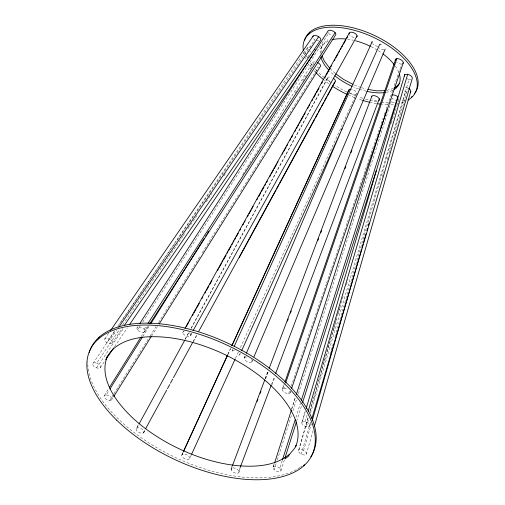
<?xml version="1.0" encoding="UTF-8"?>
<svg xmlns="http://www.w3.org/2000/svg" width="505" height="505" viewBox="0 0 505 505"><rect width="100%" height="100%" fill="white"/><g stroke="black" fill="none" stroke-linecap="round" stroke-linejoin="round"><path stroke-width="0.38" stroke-dasharray="2.52 1.89" d="M189.691 458.414L189.735 458.035A4.299 2.203 25.3 0 0 186.989 454.91A4.299 2.203 25.3 0 0 182.557 454.266L181.787 455.081A4.299 2.203 25.3 0 0 185.12 458.881A4.299 2.203 25.3 0 0 189.691 458.414L191.326 454.835M355.615 95.723L356.644 93.198A4.299 2.203 25.3 0 0 351.613 89.284M322.114 46.037L323.017 44.131L321.666 46.965L321.268 52.217M313.106 430.645L306.358 454.09A4.299 2.203 25.3 0 1 301.914 454.456L301.258 454.153A4.299 2.203 25.3 0 1 298.556 450.485L308.088 417.376M310.038 410.603L324.336 360.936M324.551 360.185L336.728 317.897M337.813 314.123L339.77 307.324M298.865 450.069L308.208 417.597M309.95 411.556L333.641 329.254M333.856 328.496L343.64 294.516M346.468 284.7L347.989 279.416M301.258 454.153L310.607 421.681M329.948 354.478L332.776 344.662M334.948 337.113L335.819 334.089M336.254 332.58L405.591 91.702M306.358 454.09A4.299 2.203 25.3 0 0 303.65 450.428L311.263 423.998M382.342 177.078L383.863 171.795M387.341 159.713L388.206 156.695M389.298 152.92L407.775 88.735M301.908 422.357L305.026 411.79M302.192 421.978L305.115 421.643A4.299 2.203 25.3 0 1 309.653 424.882A4.299 2.203 25.3 0 1 307.109 426.87L306.459 426.757A4.299 2.203 25.3 0 1 302.59 424.566A4.299 2.203 25.3 0 1 302.192 421.978L305.298 411.455M305.115 421.643L307.109 414.876M306.459 426.757L308.915 418.449M310.474 413.159L409.012 79.367L409.662 79.481A4.299 2.203 25.3 0 0 410.817 79.481M309.666 426.043L310.562 423.02M232.022 351.43L232.887 349.302M238.732 355.375L239.806 354.756L239.799 353.21M273.072 467.213L274.026 464.221M291.612 408.861L295.412 396.886M273.401 466.753L274.348 463.767M291.644 409.328L295.431 397.397M282.169 460.756L279.795 468.211A4.299 2.203 25.3 0 1 280.067 471.5A4.299 2.203 25.3 0 1 274.701 470.155L274.183 469.732L276.317 463.022M277.264 460.036L291.72 414.548M292.9 410.817L296.694 398.887M298.354 393.666L392.17 98.342A4.299 2.203 25.3 0 0 395.756 100.16M295.905 417.502L300.412 403.331M280.913 470.729L284.479 459.493M296.618 421.29L301.618 405.559M391.28 123.321L398.925 99.264M290.141 391.634A4.299 2.203 25.3 0 1 289.15 393.477L288.645 393.578A4.299 2.203 25.3 0 1 284.006 392.114A4.299 2.203 25.3 0 1 282.39 389.001L283.924 384.539M282.39 389.001L284.182 384.217M282.655 388.673L283.854 388.212L284.618 385.984M288.645 393.578L289.668 390.605M291.196 386.155L326.325 283.728M326.577 282.989L330.137 272.599M330.396 271.854L331.413 268.887M331.665 268.142L345.925 226.581M346.177 225.842L347.194 222.869M347.453 222.131L363.486 175.368M363.998 173.884L383.087 118.221M384.109 115.254L385.126 112.287M386.142 109.314L393.269 88.533M394.291 85.566L399.632 69.98M399.891 69.236L401.418 64.785M290.11 392.783L290.621 391.293M240.184 467.422L238.802 471.083A4.299 2.203 25.3 0 1 236.574 473.267A4.299 2.203 25.3 0 1 231.473 470.521L231.069 468.867L232.174 465.926M265.163 378.554L267.934 371.219M231.069 468.867L232.237 466.166M265.295 378.58L268.048 371.276M231.208 470.067L232.862 465.686M265.643 378.832L268.395 371.528M271.431 384.614L274.474 376.56M238.941 472.289L240.885 467.131M272.006 384.646L275.061 376.547M244.931 356.322L244.313 357.774A4.299 2.203 25.3 0 0 246.705 361.435A4.299 2.203 25.3 0 0 251.743 361.921L252.601 360.185M244.313 357.774L245.177 356.031M251.743 361.921L252.361 360.475M239.806 354.756L240.449 353.323M181.787 455.081L183.1 452.221M227.812 354.453L230.551 348.494M182.147 454.525L183.454 451.666M227.963 354.377L230.583 348.652M235.507 358.26L238.448 351.821M240.412 347.528L355.286 96.436M320.763 48.871L321.666 46.965M324.248 43.607L325.144 41.7L328.01 39.725M136.47 428.297L136.817 428.076A4.299 2.203 25.3 0 1 143.603 430.62A4.299 2.203 25.3 0 1 140.074 432.905A4.299 2.203 25.3 0 1 136.47 428.297L138.351 424.838M185.108 339.07L188.876 332.157M191.143 328.004L327.562 77.915M136.817 428.076L138.705 424.617M185.139 339.512L188.914 332.593M191.174 328.446L328.212 77.29M143.281 432.987L144.79 430.216M193.112 341.658L196.887 334.739M143.641 432.753L145.162 429.951M193.377 341.601L197.158 334.663M191.521 333.414L190.757 334.79A4.299 2.203 25.3 0 1 187.709 336.431A4.299 2.203 25.3 0 1 182.993 333.3L183.99 330.807M190.555 335.875L192.083 333.13M104.377 395.503L108.556 388.818M141.173 336.702L147.864 326.009M242.697 174.477L312.778 62.532M106.189 394.992A4.299 2.203 25.3 0 1 111.996 399.013A4.299 2.203 25.3 0 1 106.195 399.221A4.299 2.203 25.3 0 1 105.621 395.017L106.189 394.992L109.105 390.34M142.827 336.469L149.07 326.495M295.204 93.065L298.12 88.413M302.697 81.097L307.28 73.78M310.196 69.128L314.773 61.812A4.299 2.203 25.3 0 0 313.012 64.413M109.8 400.408L113.549 394.418M113.966 393.755L149.77 336.564M150.187 335.894L156.013 326.584M158.513 322.594L200.561 255.429M202.227 252.765L215.963 230.823M216.38 230.154L238.448 194.911M240.531 191.584L317.55 68.554M111.586 399.922L113.259 397.258M151.639 335.951L157.478 326.621M136.981 327.909L137.833 326.584M137.663 329.898A4.299 2.203 25.3 0 1 140.321 327.063A4.299 2.203 25.3 0 1 144.72 331.589A4.299 2.203 25.3 0 1 138.092 330.346L137.663 329.898L139.784 326.602M142.751 321.988L328.597 33.223A4.299 2.203 25.3 0 1 327.884 31.91M144.178 329.304L146.298 326.009M144.645 331.69L148.476 325.731M92.983 363.329L115.159 330.699M120.032 323.516L307.627 47.445M96.663 363.127A4.299 2.203 25.3 0 1 100.628 366.617A4.299 2.203 25.3 0 1 97.288 368.038L96.619 367.848A4.299 2.203 25.3 0 1 92.655 364.364A4.299 2.203 25.3 0 1 95.994 362.944L96.663 363.127L119.628 329.329M122.721 324.778L168.215 257.821M169.099 256.527L182.797 236.372M183.239 235.721L185.884 231.82M188.094 228.576L197.815 214.272M206.204 201.924L211.948 193.472M223.873 175.923L225.64 173.322M96.619 367.848L123.567 328.193M307.76 57.134L309.521 54.534M100.299 367.653L104.731 361.125M114.484 346.771L127.336 327.852M104.794 338.861L108.809 333.035M114.654 330.838L106.732 342.541M118.221 325.662L176.081 241.554M176.977 240.26L314.962 39.699A4.299 2.203 25.3 0 1 312.993 37.667M110.33 339.499L109.711 339.139A4.299 2.203 25.3 0 0 104.535 340.061A4.299 2.203 25.3 0 0 110.822 343.678A4.299 2.203 25.3 0 0 110.33 339.499L116.56 330.44M112.078 343.211L122.361 328.269M232.237 350.729L233.31 350.11L235.027 350.123M393.433 88.394L386.476 90.546M318.952 67.203L318.384 67.222A4.299 2.203 25.3 0 1 316.881 66.976M383.926 49.578L382.102 49.402L379.179 47.912M377.797 46.365L375.442 45.829L372.545 43.746M361.479 87.655L365.753 88.949M354.377 85.029L360.059 87.226M407.99 87.977L407.333 87.674A4.299 2.203 25.3 0 0 405.389 87.163M303.65 450.428L303 450.125A4.299 2.203 25.3 0 0 298.556 450.485M335.257 73.408L330.769 69.305M279.795 468.211L279.284 467.788A4.299 2.203 25.3 0 0 273.918 466.45A4.299 2.203 25.3 0 0 274.183 469.732M328.597 33.223L329.026 33.671A4.299 2.203 25.3 0 0 332.025 35.344M238.802 471.083L238.537 470.635A4.299 2.203 25.3 0 0 234.939 468.192A4.299 2.203 25.3 0 0 231.41 468.356M190.757 334.79L190.606 334.354A4.299 2.203 25.3 0 0 187.854 331.892M301.864 466.184A122.784 62.872 25.3 0 1 300.69 467.024M300.084 467.434A122.784 62.872 25.3 0 1 170.791 455.257A122.784 62.872 25.3 0 1 87.769 361.833M182.842 332.864A4.299 2.203 25.3 0 1 184.155 331.185M244.559 357.483A4.299 2.203 25.3 0 1 247.008 357.06M251.578 359.61A4.299 2.203 25.3 0 1 251.982 361.63M283.854 388.212A4.299 2.203 25.3 0 1 287.61 389.115M403.779 102.01A61.395 31.436 25.3 0 1 400.585 103.014M399.234 103.342A61.395 31.436 25.3 0 1 397.119 103.759M393.395 104.251A61.395 31.436 25.3 0 1 390.119 104.459M387.392 104.497A61.395 31.436 25.3 0 1 382.43 104.276M376.515 103.582A61.395 31.436 25.3 0 1 370.613 102.483M361.908 100.167A61.395 31.436 25.3 0 1 357.862 98.822M354.497 97.579A61.395 31.436 25.3 0 1 349.157 95.35M328.698 83.647A61.395 31.436 25.3 0 1 324.343 80.327M315.139 71.761A61.395 31.436 25.3 0 1 314.186 70.706M311.137 66.988A61.395 31.436 25.3 0 1 308.89 63.788M306.024 58.713A61.395 31.436 25.3 0 1 305.456 57.463M304.288 54.37A61.395 31.436 25.3 0 1 303.669 52.103M318.781 40.918A4.299 2.203 25.3 0 1 315.581 40.059M310.771 51.737A4.299 2.203 25.3 0 1 309.761 51.245M307.608 49.25A4.299 2.203 25.3 0 1 311.332 47.217M392.587 90.344A42.975 22.005 25.3 0 1 386.3 92.333M366.264 91.209A42.975 22.005 25.3 0 1 359.156 89.132M358.443 88.886A42.975 22.005 25.3 0 1 353.475 86.936M333.231 74.424A42.975 22.005 25.3 0 1 329.304 70.681M320.22 53.404A42.975 22.005 25.3 0 1 328.439 40.974M347.547 39.213A42.975 22.005 25.3 0 1 353.38 40.267M371.042 46.637A42.975 22.005 25.3 0 1 377.702 50.33M378.34 50.734A42.975 22.005 25.3 0 1 382.638 53.65M395.289 66.086A42.975 22.005 25.3 0 1 398.805 72.461M354.043 37.49A4.299 2.203 25.3 0 1 349.586 34.801M330.017 81.488A4.299 2.203 25.3 0 1 327.537 77.972A4.299 2.203 25.3 0 1 331.64 77.448M356.593 93.576A4.299 2.203 25.3 0 1 350.502 93.198M401.671 64.04A4.299 2.203 25.3 0 1 396.76 62.367M376.799 100.994A4.299 2.203 25.3 0 1 372.532 98.929M409.012 79.367A4.299 2.203 25.3 0 1 407.055 78.629M398.931 98.526A4.299 2.203 25.3 0 1 398.571 99.801M406.98 92.27A4.299 2.203 25.3 0 1 403.924 90.546M404.682 100.097A61.395 31.436 25.3 0 1 401.488 101.107M394.298 102.345A61.395 31.436 25.3 0 1 391.022 102.553M388.294 102.591A61.395 31.436 25.3 0 1 381.875 102.237M376.661 101.562A61.395 31.436 25.3 0 1 365.5 99.062M362.805 98.26A61.395 31.436 25.3 0 1 358.758 96.916M355.4 95.672A61.395 31.436 25.3 0 1 349.403 93.147M346.771 91.916A61.395 31.436 25.3 0 1 334.828 85.282M331.305 82.946A61.395 31.436 25.3 0 1 318.043 71.95M317.02 70.902A61.395 31.436 25.3 0 1 315.088 68.8M312.039 65.082A61.395 31.436 25.3 0 1 309.792 61.881M307.551 58.069A61.395 31.436 25.3 0 1 306.352 55.55M305.613 53.688A61.395 31.436 25.3 0 1 304.414 49.452"/><path stroke-width="0.76" d="M348.646 90.622L349.46 89.429A4.299 2.203 25.3 0 1 350.994 89.215M312.349 420.223L361.473 249.571M361.908 248.062L362.994 244.287M363.43 242.772L366.037 233.714M366.908 230.69L367.558 228.43M368.429 225.407L369.079 223.141M314.413 426.106L410.78 91.336M341.74 129.495L379.773 44.181L381.041 44.364M306.188 408.444L404.745 74.588L407.661 74.254A4.299 2.203 25.3 0 1 412.219 78.654L311.901 418.481M308.22 411.12L407.661 74.254M274.581 463.022L291.404 410.073M296.378 394.411L386.887 109.528M282.402 460.011L295.198 419.737M301.359 400.345L397.782 96.821L397.271 96.398A4.299 2.203 25.3 0 0 391.905 95.054M284.959 457.997L296.378 422.041M302.564 402.567L376.231 170.684M284.946 381.995L395.68 59.136L396.873 58.675A4.299 2.203 25.3 0 1 401.822 60.373A4.299 2.203 25.3 0 1 402.864 63.579M285.634 383.017L396.873 58.675M291.637 388.32L403.261 62.854M371.977 42.25L372.191 41.65L234.181 346.436M232.515 465.433L264.746 380.038M269.152 368.36L371.907 96.108A4.299 2.203 25.3 0 1 375.436 95.937A4.299 2.203 25.3 0 1 379.034 98.38L379.293 98.835A4.299 2.203 25.3 0 1 379.091 100.546M257.102 401.456L257.929 399.266M260.132 393.427L260.959 391.236M287.408 321.167L288.235 318.977M290.438 313.138L291.265 310.947M317.708 240.879L318.535 238.688M320.738 232.849L321.565 230.659M344.984 168.619L345.805 166.429M351.044 152.56L351.871 150.37M240.456 466.689L271.16 385.353M275.585 373.624L379.293 98.835M246.408 353.14L342.119 128.794L241.743 350.464M253.908 356.852L340.402 154.107M340.711 153.381L385.189 49.111M183.422 451.502L227.603 354.927M231.858 345.628L348.696 90.243M183.782 450.946L227.635 355.091M231.89 345.792L349.05 89.688M191.654 454.121L235.178 358.979M98.418 338.956L99.315 337.05M308.845 34.094L309.748 32.181M396.103 88.028L396.999 86.121L399.133 83.691M411.499 97.547L412.099 96.278M296.006 445.662C294.434 449.942 290.198 452.373 288.317 456.35L284.978 458.95M296.088 445.612L295.488 446.881C302.823 430.033 293.342 411.6 282.857 398.407C266.28 378.075 243.877 363.202 220.18 352.383C196.893 342.156 171.429 335.263 145.812 336.968C130.845 338.148 113.688 343.432 106.643 357.944L107.546 356.038C100.956 370.809 107.912 387.398 116.579 399.714C130.101 418.512 149.063 432.716 169.2 443.788C190.682 455.289 214.208 463.445 238.543 465.774C255.865 467.093 275.269 466.033 289.22 454.443M303.713 465.869L304.319 464.6M139.077 423.922L184.761 340.206M145.547 428.833L166.688 390.087M167.445 388.705L169.705 384.551M170.463 383.169L172.729 379.021M173.48 377.633L192.74 342.352M198.774 331.28L207.082 316.061M207.46 315.366L275.787 190.139M276.544 188.75L278.81 184.603M279.562 183.22L314.672 118.871M315.429 117.488L317.695 113.341M318.447 111.952L320.713 107.805M321.47 106.416L323.737 102.269M324.488 100.886L326.754 96.733M327.511 95.35L334.304 82.896M239.338 257.361L335.03 81.98A4.299 2.203 25.3 0 0 333.521 78.408M184.963 328.338L349.264 33.027M186.288 326.678L188.58 322.556M189.343 321.18L190.107 319.81M192.405 315.688L193.169 314.312M193.933 312.936L196.23 308.814M196.994 307.438L199.286 303.316M201.962 298.505L202.726 297.129M205.024 293.007L205.787 291.631M206.551 290.255L208.849 286.133M209.613 284.757L211.904 280.635M217.642 270.327L218.406 268.957M219.17 267.581L221.468 263.459M222.232 262.082L222.995 260.706M223.759 259.33L226.051 255.208M227.2 253.15L227.963 251.774M228.727 250.398L231.025 246.276M231.789 244.9L232.552 243.524M233.316 242.154L234.086 240.778M234.85 239.402L235.614 238.032M236.378 236.656L238.291 233.215M239.818 230.469L240.582 229.093M242.88 224.971L243.644 223.595M244.407 222.225L245.171 220.849M247.469 216.727L248.233 215.351M248.997 213.975L251.288 209.853M252.058 208.477L253.201 206.419M257.026 199.544L257.79 198.168M258.554 196.792L260.851 192.67M261.615 191.3L263.907 187.172M264.677 185.802L265.441 184.426M266.583 182.362L267.353 180.992M269.645 176.864L270.409 175.494M271.172 174.118L273.47 169.996M274.234 168.619L276.525 164.497M277.295 163.121L278.059 161.745M282.263 154.189L283.027 152.813M283.791 151.437L286.089 147.315M286.853 145.939L287.616 144.569M289.914 140.44L290.678 139.071M291.442 137.695L292.591 135.63M294.882 131.508L295.646 130.132M296.41 128.762L297.18 127.386M297.944 126.01L298.707 124.634M299.471 123.264L300.235 121.888M300.999 120.512L303.297 116.39M304.06 115.014L305.209 112.956M307.501 108.828L308.265 107.458M309.028 106.082L309.799 104.705M312.09 100.583L312.854 99.207M313.618 97.837L315.915 93.709M316.679 92.339L318.971 88.211M321.647 83.401L322.417 82.031M324.709 77.903L325.473 76.533M326.236 75.157L328.534 71.035M329.298 69.658L330.062 68.282M330.826 66.912L331.589 65.536M334.266 60.726L335.036 59.35M335.8 57.974L338.091 53.852M338.855 52.476L339.619 51.106M340.389 49.73L341.153 48.354M341.917 46.978L342.68 45.608M343.444 44.232L345.742 40.11M346.885 38.045L347.655 36.669M193.049 330.668L357.092 35.849M109.396 387.486L140.756 337.372M109.938 389.008L142.41 337.138M151.153 323.168L204.026 238.714M205.693 236.05L206.526 234.718M207.359 233.392L208.609 231.397M113.675 396.589L151.222 336.614M159.144 323.958L320.195 66.717A4.299 2.203 25.3 0 0 317.336 62.443M139.967 323.269L328.13 30.837A4.299 2.203 25.3 0 1 334.676 32.181L335.112 32.629A4.299 2.203 25.3 0 1 335.572 35.015L149.751 323.749M147.997 323.37L335.112 32.629M371.566 96.613L371.907 96.108M105.614 359.819L113.593 348.078M129.551 324.589L313.643 53.688M110.589 330.447L313.258 35.95M118.782 327.202L318.649 36.713M124.596 325.018L320.498 40.337A4.299 2.203 25.3 0 0 317.759 36.221A4.299 2.203 25.3 0 0 312.822 36.695M395.68 59.136L395.415 59.47A4.299 2.203 25.3 0 0 395.383 60.619M394.14 88.097L396.999 86.121M334.682 82.201L335.03 81.98M384.924 90.685L376.749 90.837L367.855 89.404M352.995 84.373L343.545 79.399L335.812 73.85M330.207 68.775L324.298 61.073L322.013 55.803M89.24 352.49A122.784 62.872 25.3 0 1 228.531 343.52A122.784 62.872 25.3 0 1 310.815 456.842M303.372 50.62A61.395 31.436 25.3 0 1 373.574 37.383A61.395 31.436 25.3 0 1 408.008 100.04M380.24 104.068A61.395 31.436 25.3 0 1 378.011 103.803M369.95 102.338A61.395 31.436 25.3 0 1 362.577 100.375M347.181 94.448A61.395 31.436 25.3 0 1 332.145 86.033M323.301 79.474A61.395 31.436 25.3 0 1 315.625 72.284M314.666 49.395A4.299 2.203 25.3 0 1 315.297 50.702M399.329 73.951A42.975 22.005 25.3 0 1 393.868 89.65M384.835 92.56A42.975 22.005 25.3 0 1 366.971 91.373M352.08 86.317A42.975 22.005 25.3 0 1 334.853 75.782M328.793 70.138A42.975 22.005 25.3 0 1 320.808 56.951M331.955 39.769A42.975 22.005 25.3 0 1 346.013 39.03M355.495 40.785A42.975 22.005 25.3 0 1 370.354 46.296M383.219 54.086A42.975 22.005 25.3 0 1 394.342 64.798M349.182 33.923A4.299 2.203 25.3 0 1 353.55 32.667A4.299 2.203 25.3 0 1 356.89 36.934M404.467 76.129A4.299 2.203 25.3 0 1 404.745 74.588M408.545 88.293A4.299 2.203 25.3 0 1 410.382 92.061M304.559 40.444A61.395 31.436 25.3 0 1 375.619 36.025A61.395 31.436 25.3 0 1 414.289 93.703M116.68 420.16A122.784 62.872 25.3 0 0 309.912 458.748A122.784 62.872 25.3 0 0 176.605 328.332A122.784 62.872 25.3 0 0 116.68 420.16"/></g></svg>
